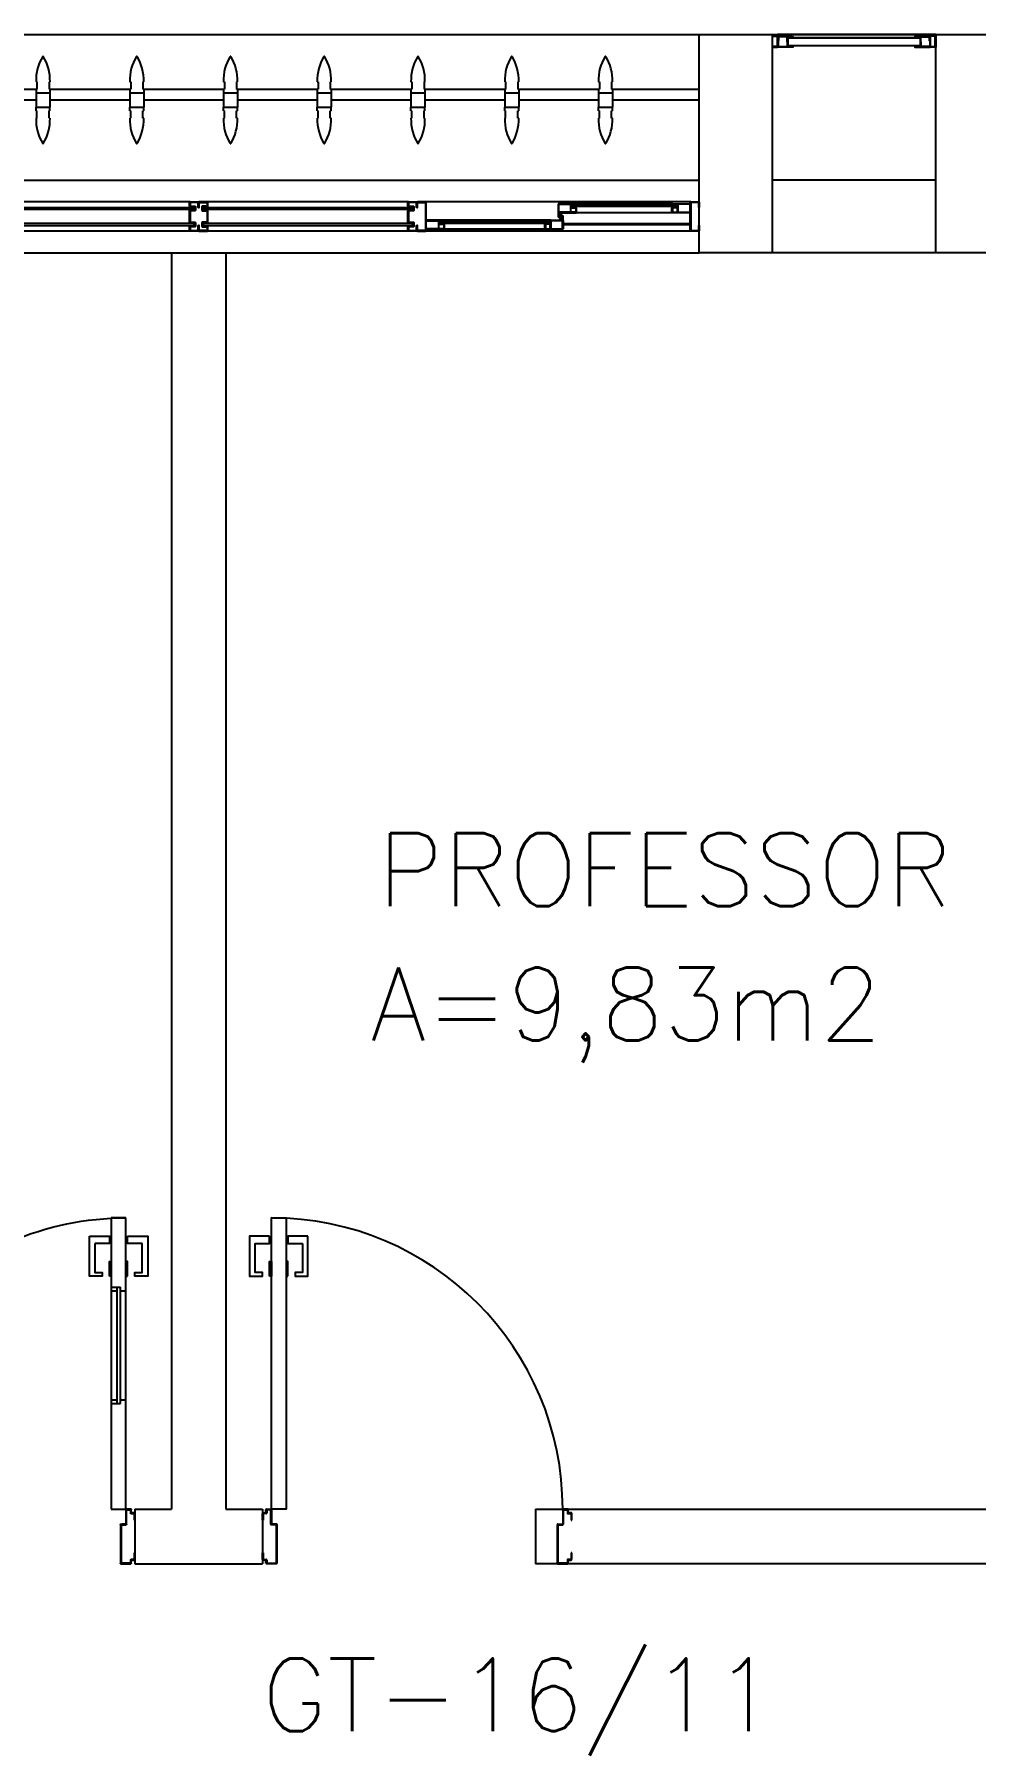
# Model space of a CAD drawing. Header units: millimetres. Extents: x 2128 to 2646, y 1972 to 2207.
# Drawn here: x 2387.985 to 2390.571, y 2111.238 to 2115.965 of the extents above; entities that cross this region are included whole.
import ezdxf

# ---------------------------------------------------------------- set-up
doc = ezdxf.new("R2010")
doc.units = ezdxf.units.MM
for name, color, linetype in [('AR-ALV', 2, 'Continuous'), ('AR-BRISES', 1, 'Continuous'), ('AR-ESQ', 1, 'Continuous'), ('AR-ESTC', 3, 'Continuous'), ('AR-PEITORIL', 1, 'Continuous'), ('AR-PORTA', 1, 'Continuous'), ('BR-PAINEL', 1, 'Continuous'), ('BR-SUPORTE', 1, 'Continuous'), ('DT-ESQ-BAGUETE-C', 1, 'Continuous'), ('DT-ESQ-BAGUETE-V', 1, 'Continuous'), ('DT-ESQ-CHAPA DOBRADA-V', 1, 'Continuous'), ('DT-ESQ-MARCO-V', 1, 'Continuous'), ('DT-ESQ-PERFIL CADEIRA-C', 2, 'Continuous'), ('DT-ESQ-PERFIL CADEIRA-V', 2, 'Continuous'), ('DT-ESQ-PERFIL U SIMPLES-C', 2, 'Continuous'), ('DT-ESQ-PERFIL U-C', 2, 'Continuous'), ('DT-ESQ-PERFIL U-V', 1, 'Continuous'), ('DT-ESQ-VENEZIANA-C', 1, 'Continuous'), ('DT-ESQ-VENEZIANA-V', 1, 'Continuous'), ('DT-ESQ-VIDRO-C', 2, 'Continuous'), ('DT-ESQ-VIDRO-V', 71, 'Continuous'), ('DT-TXTMOD', 1, 'Continuous'), ('ENDEREÇO', 2, 'Continuous'), ('ibio', 2, 'Continuous'), ('maçaneta', 1, 'Continuous'), ('mov', 1, 'Continuous'), ('PM-PERFIL U-C', 2, 'Continuous'), ('PM-VIDRO', 2, 'Continuous'), ('pm1', 2, 'Continuous'), ('pm2', 2, 'Continuous'), ('TEXTO', 2, 'Continuous'), ('Área', 2, 'Continuous')]:
    doc.layers.add(name, color=color, linetype=linetype)
doc.styles.add('S10', font='simplex.shx', dxfattribs={"height": 0.1})
doc.styles.add('UNB-100', font='simplex.shx', dxfattribs={"height": 0.2})
doc.styles.add('UNB1-100', font='simplex.shx', dxfattribs={"height": 0.2})

# ---------------------------------------------------------------- blocks, each defined once
blk = doc.blocks.new('EF23-P')
at = {"layer": 'DT-ESQ-BAGUETE-C', "ltscale": 0.1}
for points in [[(0.4225, -0.08), (0.409, -0.08), (0.409, -0.0785), (0.422, -0.0785, 0.414214), (0.4225, -0.078), (0.4225, -0.067, 0.414214), (0.422, -0.0665), (0.409, -0.0665), (0.409, -0.065), (0.4225, -0.065, -0.414214), (0.424, -0.0665), (0.424, -0.0785, -0.414214)], [(0.7015, -0.08), (0.715, -0.08), (0.715, -0.0785), (0.702, -0.0785, -0.414214), (0.7015, -0.078), (0.7015, -0.067, -0.414214), (0.702, -0.0665), (0.715, -0.0665), (0.715, -0.065), (0.7015, -0.065, 0.414214), (0.7, -0.0665), (0.7, -0.0785, 0.414214)], [(0.0735, -0.125), (0.06, -0.125), (0.06, -0.1235), (0.073, -0.1235, 0.414214), (0.0735, -0.123), (0.0735, -0.112, 0.414214), (0.073, -0.1115), (0.06, -0.1115), (0.06, -0.11), (0.0735, -0.11, -0.414214), (0.075, -0.1115), (0.075, -0.1235, -0.414214)], [(0.339, -0.125), (0.3525, -0.125), (0.3525, -0.1235), (0.3395, -0.1235, -0.414214), (0.339, -0.123), (0.339, -0.112, -0.414214), (0.3395, -0.1115), (0.3525, -0.1115), (0.3525, -0.11), (0.339, -0.11, 0.414214), (0.3375, -0.1115), (0.3375, -0.1235, 0.414214)]]:
    blk.add_lwpolyline(points, format="xyb", close=True, dxfattribs=at)
at = {"layer": 'DT-ESQ-BAGUETE-V', "ltscale": 0.1}
for p, q in [((0.4225, -0.065), (0.7015, -0.065)), ((0.0735, -0.11), (0.339, -0.11))]:
    blk.add_line(p, q, dxfattribs=at)
at = {"layer": 'DT-ESQ-CHAPA DOBRADA-V', "ltscale": 0.1}
for p, q in [((0.025, -0.077), (0.374, -0.077)), ((0.025, -0.08), (0.374, -0.08))]:
    blk.add_line(p, q, dxfattribs=at)
at = {"layer": 'DT-ESQ-MARCO-V', "ltscale": 0.1}
for p, q in [((0.7985, -0.06), (1.3515, -0.06)), ((1.3985, -0.06), (1.9515, -0.06)), ((0.7985, -0.14), (1.3515, -0.14)), ((1.3985, -0.14), (1.9515, -0.14))]:
    blk.add_line(p, q, dxfattribs=at)
at = {"layer": 'DT-ESQ-PERFIL CADEIRA-C', "ltscale": 0.1}
for p, q in [((0.376, -0.0885), (0.4225, -0.0885)), ((0.75, -0.0885), (0.7015, -0.0885)), ((0.025, -0.1335), (0.0735, -0.1335)), ((0.3855, -0.1335), (0.339, -0.1335))]:
    blk.add_line(p, q, dxfattribs=at)
for points in [[(0.4225, -0.087, -1), (0.4225, -0.09), (0.376, -0.09, -0.414214), (0.374, -0.088), (0.374, -0.067, -0.414214), (0.376, -0.065), (0.4075, -0.065, -0.414214), (0.409, -0.0665), (0.409, -0.087)], [(0.409, -0.0885, -0.198913), (0.4079, -0.0881, -0.198913), (0.4075, -0.087), (0.4075, -0.067, 0.414214), (0.407, -0.0665), (0.376, -0.0665, 0.414214), (0.3755, -0.067), (0.3755, -0.088, 0.414214), (0.376, -0.0885)], [(0.7015, -0.09), (0.75, -0.09), (0.75, -0.0885), (0.715, -0.0885, 0.198912), (0.7161, -0.0881, 0.198913), (0.7165, -0.087), (0.7165, -0.067, -0.414214), (0.717, -0.0665), (0.75, -0.0665), (0.75, -0.065), (0.7165, -0.065, 0.414214), (0.715, -0.0665), (0.715, -0.0785), (0.715, -0.08), (0.715, -0.087), (0.7015, -0.087, 1)], [(0.0735, -0.135), (0.025, -0.135), (0.025, -0.1335), (0.06, -0.1335, -0.198912), (0.0589, -0.1331, -0.198913), (0.0585, -0.132), (0.0585, -0.112, 0.414214), (0.058, -0.1115), (0.025, -0.1115), (0.025, -0.11), (0.0585, -0.11, -0.414214), (0.06, -0.1115), (0.06, -0.1235), (0.06, -0.125), (0.06, -0.132), (0.0735, -0.132, -1)], [(0.339, -0.132, 1), (0.339, -0.135), (0.3855, -0.135, 0.414214), (0.3875, -0.133), (0.3875, -0.112, 0.414214), (0.3855, -0.11), (0.354, -0.11, 0.414214), (0.3525, -0.1115), (0.3525, -0.132)], [(0.3525, -0.1335, 0.198913), (0.3536, -0.1331, 0.198913), (0.354, -0.132), (0.354, -0.112, -0.414214), (0.3545, -0.1115), (0.3855, -0.1115, -0.414214), (0.386, -0.112), (0.386, -0.133, -0.414214), (0.3855, -0.1335)]]:
    blk.add_lwpolyline(points, format="xyb", close=True, dxfattribs=at)
at = {"layer": 'DT-ESQ-PERFIL CADEIRA-V', "ltscale": 0.1}
for p, q in [((0.4075, -0.09), (0.7015, -0.09)), ((0.0735, -0.135), (0.339, -0.135))]:
    blk.add_line(p, q, dxfattribs=at)
at = {"layer": 'DT-ESQ-PERFIL U SIMPLES-C', "ltscale": 0.1}
for points in [[(0.376, -0.102), (0.384, -0.102), (0.384, -0.1005), (0.376, -0.1005, -0.414214), (0.3755, -0.1), (0.3755, -0.092, -0.414214), (0.376, -0.0915), (0.384, -0.0915), (0.384, -0.09), (0.376, -0.09, 0.414214), (0.374, -0.092), (0.374, -0.1, 0.414214)], [(0.3855, -0.098), (0.3775, -0.098), (0.3775, -0.0995), (0.3855, -0.0995, -0.414214), (0.386, -0.1), (0.386, -0.108, -0.414214), (0.3855, -0.1085), (0.3775, -0.1085), (0.3775, -0.11), (0.3855, -0.11, 0.414214), (0.3875, -0.108), (0.3875, -0.1, 0.414214)]]:
    blk.add_lwpolyline(points, format="xyb", close=True, dxfattribs=at)
at = {"layer": 'DT-ESQ-PERFIL U-C', "ltscale": 0.1}
for points in [[(0, -0.0615, -0.414214), (0.0015, -0.06), (0.0235, -0.06, -0.414214), (0.025, -0.0615), (0.025, -0.1385, -0.414214), (0.0235, -0.14), (0.0015, -0.14, -0.414214), (0, -0.1385), (0, -0.125), (0.0015, -0.125), (0.0015, -0.138, 0.414214), (0.002, -0.1385), (0.023, -0.1385, 0.414214), (0.0235, -0.138), (0.0235, -0.062, 0.414214), (0.023, -0.0615), (0.002, -0.0615, 0.414214), (0.0015, -0.062), (0.0015, -0.075), (0, -0.075)], [(0.775, -0.0615, 0.414214), (0.7735, -0.06), (0.7515, -0.06, 0.414214), (0.75, -0.0615), (0.75, -0.1385, 0.414214), (0.7515, -0.14), (0.7735, -0.14, 0.414214), (0.775, -0.1385), (0.775, -0.125), (0.7735, -0.125), (0.7735, -0.138, -0.414214), (0.773, -0.1385), (0.752, -0.1385, -0.414214), (0.7515, -0.138), (0.7515, -0.062, -0.414214), (0.752, -0.0615), (0.773, -0.0615, -0.414214), (0.7735, -0.062), (0.7735, -0.075), (0.775, -0.075)], [(0.8, -0.1285), (0.8, -0.1385, -0.414214), (0.7985, -0.14), (0.7765, -0.14, -0.414214), (0.775, -0.1385), (0.775, -0.125), (0.7765, -0.125), (0.7765, -0.138, 0.414214), (0.777, -0.1385), (0.798, -0.1385, 0.414214), (0.7985, -0.138), (0.7985, -0.1285), (0.7855, -0.1285, -0.414214), (0.784, -0.127), (0.784, -0.117, -0.414214), (0.7855, -0.1155), (0.7985, -0.1155), (0.7985, -0.0845), (0.7855, -0.0845, -0.414214), (0.784, -0.083), (0.784, -0.073, -0.414214), (0.7855, -0.0715), (0.7985, -0.0715), (0.7985, -0.062, 0.414214), (0.798, -0.0615), (0.777, -0.0615, 0.414214), (0.7765, -0.062), (0.7765, -0.075), (0.775, -0.075), (0.775, -0.0615, -0.414214), (0.7765, -0.06), (0.7985, -0.06, -0.414214), (0.8, -0.0615), (0.8, -0.0715, -0.414214), (0.7985, -0.073), (0.7855, -0.073), (0.7855, -0.083), (0.7985, -0.083), (0.7985, -0.083, -0.414214), (0.8, -0.0845), (0.8, -0.1155, -0.414214), (0.7985, -0.117), (0.7985, -0.117), (0.7855, -0.117), (0.7855, -0.127), (0.7985, -0.127, -0.414214)], [(1.35, -0.1285), (1.35, -0.1385, 0.414214), (1.3515, -0.14), (1.3735, -0.14, 0.414214), (1.375, -0.1385), (1.375, -0.125), (1.3735, -0.125), (1.3735, -0.138, -0.414214), (1.373, -0.1385), (1.352, -0.1385, -0.414214), (1.3515, -0.138), (1.3515, -0.1285), (1.3645, -0.1285, 0.414214), (1.366, -0.127), (1.366, -0.117, 0.414214), (1.3645, -0.1155), (1.3515, -0.1155), (1.3515, -0.0845), (1.3645, -0.0845, 0.414214), (1.366, -0.083), (1.366, -0.073, 0.414214), (1.3645, -0.0715), (1.3515, -0.0715), (1.3515, -0.062, -0.414214), (1.352, -0.0615), (1.373, -0.0615, -0.414214), (1.3735, -0.062), (1.3735, -0.075), (1.375, -0.075), (1.375, -0.0615, 0.414214), (1.3735, -0.06), (1.3515, -0.06, 0.414214), (1.35, -0.0615), (1.35, -0.0715, 0.414214), (1.3515, -0.073), (1.3645, -0.073), (1.3645, -0.083), (1.3515, -0.083), (1.3515, -0.083, 0.414214), (1.35, -0.0845), (1.35, -0.1155, 0.414214), (1.3515, -0.117), (1.3515, -0.117), (1.3645, -0.117), (1.3645, -0.127), (1.3515, -0.127, 0.414214)], [(1.4, -0.1285), (1.4, -0.1385, -0.414214), (1.3985, -0.14), (1.3765, -0.14, -0.414214), (1.375, -0.1385), (1.375, -0.125), (1.3765, -0.125), (1.3765, -0.138, 0.414214), (1.377, -0.1385), (1.398, -0.1385, 0.414214), (1.3985, -0.138), (1.3985, -0.1285), (1.3855, -0.1285, -0.414214), (1.384, -0.127), (1.384, -0.117, -0.414214), (1.3855, -0.1155), (1.3985, -0.1155), (1.3985, -0.0845), (1.3855, -0.0845, -0.414214), (1.384, -0.083), (1.384, -0.073, -0.414214), (1.3855, -0.0715), (1.3985, -0.0715), (1.3985, -0.062, 0.414214), (1.398, -0.0615), (1.377, -0.0615, 0.414214), (1.3765, -0.062), (1.3765, -0.075), (1.375, -0.075), (1.375, -0.0615, -0.414214), (1.3765, -0.06), (1.3985, -0.06, -0.414214), (1.4, -0.0615), (1.4, -0.0715, -0.414214), (1.3985, -0.073), (1.3855, -0.073), (1.3855, -0.083), (1.3985, -0.083), (1.3985, -0.083, -0.414214), (1.4, -0.0845), (1.4, -0.1155, -0.414214), (1.3985, -0.117), (1.3985, -0.117), (1.3855, -0.117), (1.3855, -0.127), (1.3985, -0.127, -0.414214)]]:
    blk.add_lwpolyline(points, format="xyb", close=True, dxfattribs=at)
at = {"layer": 'DT-ESQ-PERFIL U-V', "ltscale": 0.1}
for p, q in [((0.0235, -0.06), (0.7515, -0.06)), ((0.0235, -0.14), (0.7515, -0.14))]:
    blk.add_line(p, q, dxfattribs=at)
at = {"layer": 'DT-ESQ-VIDRO-C', "ltscale": 0.1}
for points in [[(0.7125, -0.085), (0.7125, -0.082), (0.4115, -0.082), (0.4115, -0.085)], [(1.3625, -0.081), (1.3625, -0.075), (0.7875, -0.075), (0.7875, -0.081)], [(1.9625, -0.081), (1.9625, -0.075), (1.3875, -0.075), (1.3875, -0.081)], [(0.063, -0.13), (0.063, -0.127), (0.3495, -0.127), (0.3495, -0.13)]]:
    blk.add_lwpolyline(points, close=True, dxfattribs=at)
at = {"layer": 'DT-ESQ-VIDRO-V', "ltscale": 0.1}
for points in [[(1.3625, -0.119), (1.3625, -0.125), (0.7875, -0.125), (0.7875, -0.119)], [(1.9625, -0.119), (1.9625, -0.125), (1.3875, -0.125), (1.3875, -0.119)]]:
    blk.add_lwpolyline(points, close=True, dxfattribs=at)
at = {"layer": 'DT-TXTMOD', "ltscale": 0.1, "style": 'S10', "flags": 3}
for tag, p in [('M01', (0.025, -0.28)), ('M02', (0.3253, -0.28)), ('M03', (0.627, -0.28)), ('M04', (0.9288, -0.28)), ('M05', (1.2306, -0.28)), ('M06', (1.5323, -0.28)), ('M07', (1.8341, -0.28)), ('M08', (2.1359, -0.28)), ('M09', (2.4376, -0.28)), ('M10', (2.7394, -0.28)), ('M11', (3.0412, -0.28)), ('M12', (3.3429, -0.28)), ('M13', (3.6447, -0.28)), ('M14', (3.9464, -0.28)), ('M15', (4.2482, -0.28)), ('M16', (4.55, -0.28)), ('M17', (4.8517, -0.28))]:
    blk.add_attdef(tag, p, '', height=0.1, dxfattribs=at)
blk = doc.blocks.new('BR-MODULO8')
at = {"layer": 'BR-PAINEL'}
for p, q in [((-1.8217, 0.27), (-1.8192, 0.27)), ((-1.8217, 0.25), (-1.8217, 0.24)), ((-1.8217, 0.25), (-1.8192, 0.25)), ((-1.8217, 0.24), (-1.7833, 0.24)), ((-1.8217, 0.24), (-1.8217, 0.2)), ((-1.8192, 0.27), (-1.8192, 0.25)), ((-1.7858, 0.27), (-1.7858, 0.25)), ((-1.7833, 0.27), (-1.7858, 0.27)), ((-1.7833, 0.25), (-1.7858, 0.25)), ((-1.7833, 0.25), (-1.7833, 0.24)), ((-1.7833, 0.24), (-1.7833, 0.2)), ((-1.5642, 0.27), (-1.5617, 0.27)), ((-1.5642, 0.25), (-1.5642, 0.24)), ((-1.5642, 0.25), (-1.5617, 0.25)), ((-1.5642, 0.24), (-1.5258, 0.24)), ((-1.5642, 0.24), (-1.5642, 0.2)), ((-1.5617, 0.27), (-1.5617, 0.25)), ((-1.5283, 0.27), (-1.5283, 0.25)), ((-1.5258, 0.27), (-1.5283, 0.27)), ((-1.5258, 0.25), (-1.5283, 0.25)), ((-1.5258, 0.25), (-1.5258, 0.24)), ((-1.5258, 0.24), (-1.5258, 0.2)), ((-1.3067, 0.27), (-1.3042, 0.27)), ((-1.3067, 0.25), (-1.3067, 0.24)), ((-1.3067, 0.25), (-1.3042, 0.25)), ((-1.3067, 0.24), (-1.2683, 0.24)), ((-1.3067, 0.24), (-1.3067, 0.2)), ((-1.3042, 0.27), (-1.3042, 0.25)), ((-1.2708, 0.27), (-1.2708, 0.25)), ((-1.2683, 0.27), (-1.2708, 0.27)), ((-1.2683, 0.25), (-1.2708, 0.25)), ((-1.2683, 0.25), (-1.2683, 0.24)), ((-1.2683, 0.24), (-1.2683, 0.2)), ((-1.0492, 0.27), (-1.0467, 0.27)), ((-1.0492, 0.25), (-1.0492, 0.24)), ((-1.0492, 0.25), (-1.0467, 0.25)), ((-1.0492, 0.24), (-1.0108, 0.24)), ((-1.0492, 0.24), (-1.0492, 0.2)), ((-1.0467, 0.27), (-1.0467, 0.25)), ((-1.0133, 0.27), (-1.0133, 0.25)), ((-1.0108, 0.27), (-1.0133, 0.27)), ((-1.0108, 0.25), (-1.0133, 0.25)), ((-1.0108, 0.25), (-1.0108, 0.24)), ((-1.0108, 0.24), (-1.0108, 0.2)), ((-0.7917, 0.27), (-0.7892, 0.27)), ((-0.7917, 0.25), (-0.7917, 0.24)), ((-0.7917, 0.25), (-0.7892, 0.25)), ((-0.7917, 0.24), (-0.7533, 0.24)), ((-0.7917, 0.24), (-0.7917, 0.2)), ((-0.7892, 0.27), (-0.7892, 0.25)), ((-0.7558, 0.27), (-0.7558, 0.25)), ((-0.7533, 0.27), (-0.7558, 0.27)), ((-0.7533, 0.25), (-0.7558, 0.25)), ((-0.7533, 0.25), (-0.7533, 0.24)), ((-0.7533, 0.24), (-0.7533, 0.2)), ((-0.5342, 0.27), (-0.5317, 0.27)), ((-0.5342, 0.25), (-0.5317, 0.25)), ((-0.5342, 0.25), (-0.5342, 0.24)), ((-0.5342, 0.24), (-0.5342, 0.2)), ((-0.5342, 0.24), (-0.4958, 0.24)), ((-0.5317, 0.27), (-0.5317, 0.25)), ((-0.4958, 0.27), (-0.4983, 0.27)), ((-0.4983, 0.27), (-0.4983, 0.25)), ((-0.4958, 0.25), (-0.4983, 0.25)), ((-0.4958, 0.25), (-0.4958, 0.24)), ((-0.4958, 0.24), (-0.4958, 0.2)), ((-0.2767, 0.27), (-0.2742, 0.27)), ((-0.2767, 0.25), (-0.2767, 0.24)), ((-0.2767, 0.25), (-0.2742, 0.25)), ((-0.2767, 0.24), (-0.2383, 0.24)), ((-0.2767, 0.24), (-0.2767, 0.2)), ((-0.2742, 0.27), (-0.2742, 0.25)), ((-0.2408, 0.27), (-0.2408, 0.25)), ((-0.2383, 0.27), (-0.2408, 0.27)), ((-0.2383, 0.25), (-0.2408, 0.25)), ((-0.2383, 0.25), (-0.2383, 0.24)), ((-0.2383, 0.24), (-0.2383, 0.2)), ((-1.8217, 0.2), (-1.7833, 0.2)), ((-1.8217, 0.19), (-1.8217, 0.2)), ((-1.8217, 0.19), (-1.8192, 0.19)), ((-1.8192, 0.17), (-1.8192, 0.19)), ((-1.7833, 0.19), (-1.7858, 0.19)), ((-1.7858, 0.17), (-1.7858, 0.19)), ((-1.7833, 0.19), (-1.7833, 0.2)), ((-1.5642, 0.2), (-1.5258, 0.2)), ((-1.5642, 0.19), (-1.5642, 0.2)), ((-1.5642, 0.19), (-1.5617, 0.19)), ((-1.5617, 0.17), (-1.5617, 0.19)), ((-1.5258, 0.19), (-1.5283, 0.19)), ((-1.5283, 0.17), (-1.5283, 0.19)), ((-1.5258, 0.19), (-1.5258, 0.2)), ((-1.3067, 0.2), (-1.2683, 0.2)), ((-1.3067, 0.19), (-1.3067, 0.2)), ((-1.3067, 0.19), (-1.3042, 0.19)), ((-1.3042, 0.17), (-1.3042, 0.19)), ((-1.2683, 0.19), (-1.2708, 0.19)), ((-1.2708, 0.17), (-1.2708, 0.19)), ((-1.2683, 0.19), (-1.2683, 0.2)), ((-1.0492, 0.2), (-1.0108, 0.2)), ((-1.0492, 0.19), (-1.0492, 0.2)), ((-1.0492, 0.19), (-1.0467, 0.19)), ((-1.0467, 0.17), (-1.0467, 0.19)), ((-1.0108, 0.19), (-1.0133, 0.19)), ((-1.0133, 0.17), (-1.0133, 0.19)), ((-1.0108, 0.19), (-1.0108, 0.2)), ((-0.7917, 0.2), (-0.7533, 0.2)), ((-0.7917, 0.19), (-0.7917, 0.2)), ((-0.7917, 0.19), (-0.7892, 0.19)), ((-0.7892, 0.17), (-0.7892, 0.19)), ((-0.7533, 0.19), (-0.7558, 0.19)), ((-0.7558, 0.17), (-0.7558, 0.19)), ((-0.7533, 0.19), (-0.7533, 0.2)), ((-0.5342, 0.19), (-0.5342, 0.2)), ((-0.5342, 0.2), (-0.4958, 0.2)), ((-0.5342, 0.19), (-0.5317, 0.19)), ((-0.5317, 0.17), (-0.5317, 0.19)), ((-0.4983, 0.17), (-0.4983, 0.19)), ((-0.4958, 0.19), (-0.4983, 0.19)), ((-0.4958, 0.19), (-0.4958, 0.2)), ((-0.2767, 0.2), (-0.2383, 0.2)), ((-0.2767, 0.19), (-0.2767, 0.2)), ((-0.2767, 0.19), (-0.2742, 0.19)), ((-0.2742, 0.17), (-0.2742, 0.19)), ((-0.2383, 0.19), (-0.2408, 0.19)), ((-0.2408, 0.17), (-0.2408, 0.19)), ((-0.2383, 0.19), (-0.2383, 0.2)), ((-1.8217, 0.17), (-1.8192, 0.17)), ((-1.7833, 0.17), (-1.7858, 0.17)), ((-1.5642, 0.17), (-1.5617, 0.17)), ((-1.5258, 0.17), (-1.5283, 0.17)), ((-1.3067, 0.17), (-1.3042, 0.17)), ((-1.2683, 0.17), (-1.2708, 0.17)), ((-1.0492, 0.17), (-1.0467, 0.17)), ((-1.0108, 0.17), (-1.0133, 0.17)), ((-0.7917, 0.17), (-0.7892, 0.17)), ((-0.7533, 0.17), (-0.7558, 0.17)), ((-0.5342, 0.17), (-0.5317, 0.17)), ((-0.4958, 0.17), (-0.4983, 0.17)), ((-0.2767, 0.17), (-0.2742, 0.17)), ((-0.2383, 0.17), (-0.2408, 0.17))]:
    blk.add_line(p, q, dxfattribs=at)
for centre, radius, start, end in [((-1.6967, 0.2739), 0.1251, 148.4721, 181.772), ((-1.8025, 0.3387), 0.001, 37.1012, 142.8988), ((-1.9083, 0.2739), 0.1251, 358.228, 31.5279), ((-1.4392, 0.2739), 0.1251, 148.4721, 181.772), ((-1.545, 0.3387), 0.001, 37.1012, 142.8988), ((-1.6508, 0.2739), 0.1251, 358.228, 31.5279), ((-1.1817, 0.2739), 0.1251, 148.4721, 181.772), ((-1.2875, 0.3387), 0.001, 37.1012, 142.8988), ((-1.3933, 0.2739), 0.1251, 358.228, 31.5279), ((-0.9242, 0.2739), 0.1251, 148.4721, 181.772), ((-1.03, 0.3387), 0.001, 37.1012, 142.8988), ((-1.1358, 0.2739), 0.1251, 358.228, 31.5279), ((-0.6667, 0.2739), 0.1251, 148.4721, 181.772), ((-0.7725, 0.3387), 0.001, 37.1012, 142.8988), ((-0.8783, 0.2739), 0.1251, 358.228, 31.5279), ((-0.4092, 0.2739), 0.1251, 148.4721, 181.772), ((-0.515, 0.3387), 0.001, 37.1012, 142.8988), ((-0.6208, 0.2739), 0.1251, 358.228, 31.5279), ((-0.1517, 0.2739), 0.1251, 148.4721, 181.772), ((-0.2575, 0.3387), 0.001, 37.1012, 142.8988), ((-0.3633, 0.2739), 0.1251, 358.228, 31.5279), ((-1.6967, 0.1661), 0.1251, 178.228, 211.5279), ((-1.9083, 0.1661), 0.1251, 328.4721, 1.772), ((-1.4392, 0.1661), 0.1251, 178.228, 211.5279), ((-1.6508, 0.1661), 0.1251, 328.4721, 1.772), ((-1.1817, 0.1661), 0.1251, 178.228, 211.5279), ((-1.3933, 0.1661), 0.1251, 328.4721, 1.772), ((-0.9242, 0.1661), 0.1251, 178.228, 211.5279), ((-1.1358, 0.1661), 0.1251, 328.4721, 1.772), ((-0.6667, 0.1661), 0.1251, 178.228, 211.5279), ((-0.8783, 0.1661), 0.1251, 328.4721, 1.772), ((-0.4092, 0.1661), 0.1251, 178.228, 211.5279), ((-0.6208, 0.1661), 0.1251, 328.4721, 1.772), ((-0.1517, 0.1661), 0.1251, 178.228, 211.5279), ((-0.3633, 0.1661), 0.1251, 328.4721, 1.772), ((-1.8025, 0.1013), 0.001, 217.1012, 322.8988), ((-1.545, 0.1013), 0.001, 217.1012, 322.8988), ((-1.2875, 0.1013), 0.001, 217.1012, 322.8988), ((-1.03, 0.1013), 0.001, 217.1012, 322.8988), ((-0.7725, 0.1013), 0.001, 217.1012, 322.8988), ((-0.515, 0.1013), 0.001, 217.1012, 322.8988), ((-0.2575, 0.1013), 0.001, 217.1012, 322.8988)]:
    blk.add_arc(centre, radius, start, end, dxfattribs=at)
at = {"layer": 'BR-SUPORTE'}
for p, q in [((-2.0408, 0.25), (-1.8192, 0.25)), ((-1.7833, 0.25), (-1.5617, 0.25)), ((-1.5258, 0.25), (-1.3042, 0.25)), ((-1.2683, 0.25), (-1.0467, 0.25)), ((-1.0108, 0.25), (-0.7892, 0.25)), ((-0.7533, 0.25), (-0.5317, 0.25)), ((-0.4958, 0.25), (-0.2742, 0.25)), ((-0.2383, 0.25), (0, 0.25)), ((-2.0408, 0.22), (-1.8217, 0.22)), ((-1.7833, 0.22), (-1.5642, 0.22)), ((-1.5258, 0.22), (-1.3067, 0.22)), ((-1.2683, 0.22), (-1.0492, 0.22)), ((-1.0108, 0.22), (-0.7917, 0.22)), ((-0.7533, 0.22), (-0.5342, 0.22)), ((-0.4958, 0.22), (-0.2767, 0.22)), ((-0.2383, 0.22), (0, 0.22))]:
    blk.add_line(p, q, dxfattribs=at)
blk = doc.blocks.new('PM3')
at = {"layer": 'maçaneta'}
for points in [[(0.02, 0.825), (-0.035, 0.825), (-0.035, 0.715), (0, 0.715), (0, 0.725), (-0.02, 0.725), (-0.02, 0.8035, -0.414214), (-0.0185, 0.805), (0.02, 0.805)], [(0.125, 0.825), (0.07, 0.825), (0.07, 0.805), (0.1085, 0.805, -0.414214), (0.11, 0.8035), (0.11, 0.725), (0.09, 0.725), (0.09, 0.715), (0.125, 0.715)]]:
    blk.add_lwpolyline(points, format="xyb", close=True, dxfattribs=at)
for points in [[(0.02, 0.715), (0.02, 0.755), (0.025, 0.755), (0.025, 0.715)], [(0.07, 0.715), (0.07, 0.755), (0.065, 0.755), (0.065, 0.715)]]:
    blk.add_lwpolyline(points, close=True, dxfattribs=at)
at = {"layer": 'mov'}
blk.add_arc((0.025, 0.075), 0.8, 0, 90, dxfattribs=at)
at = {"layer": 'PM-PERFIL U-C'}
for p, q in [((0, 0.045), (0, 0.0635)), ((0.0015, 0.065), (0.01, 0.065)), ((0.002, 0.063), (0.002, 0.045)), ((0.0105, 0.063), (0.002, 0.063)), ((0.01, 0.065), (0.01, 0.0735)), ((0.0115, 0.075), (0.0235, 0.075)), ((0.012, 0.073), (0.012, 0.0645)), ((0.023, 0.073), (0.012, 0.073)), ((0.023, 0.0335), (0.023, 0.073)), ((0.025, 0.0735), (0.025, 0.034)), ((0.825, 0.0735), (0.825, 0.034)), ((0.8385, 0.075), (0.8265, 0.075)), ((0.827, 0.073), (0.838, 0.073)), ((0.827, 0.0335), (0.827, 0.073)), ((0.838, 0.073), (0.838, 0.0645)), ((0.8395, 0.063), (0.848, 0.063)), ((0.84, 0.065), (0.84, 0.0735)), ((0.8485, 0.065), (0.84, 0.065)), ((0.848, 0.063), (0.848, 0.045)), ((0.85, 0.045), (0.85, 0.0635)), ((0.002, 0.045), (0, 0.045)), ((0.038, 0.032), (0.0245, 0.032)), ((0.0385, 0.034), (0.025, 0.034)), ((0.038, 0.032), (0.038, -0.073)), ((0.04, 0.0325), (0.04, -0.0735)), ((0.81, 0.0325), (0.81, -0.0735)), ((0.8115, 0.034), (0.825, 0.034)), ((0.812, 0.032), (0.8255, 0.032)), ((0.812, 0.032), (0.812, -0.073)), ((0.848, 0.045), (0.85, 0.045)), ((0, -0.045), (0.002, -0.045)), ((0, -0.0635), (0, -0.045)), ((0.002, -0.045), (0.002, -0.063)), ((0.85, -0.045), (0.848, -0.045)), ((0.848, -0.045), (0.848, -0.063)), ((0.85, -0.0635), (0.85, -0.045)), ((0.01, -0.065), (0.0015, -0.065)), ((0.002, -0.063), (0.0105, -0.063)), ((0.01, -0.0735), (0.01, -0.065)), ((0.0385, -0.075), (0.0115, -0.075)), ((0.012, -0.0645), (0.012, -0.073)), ((0.012, -0.073), (0.038, -0.073)), ((0.8115, -0.075), (0.8385, -0.075)), ((0.838, -0.073), (0.812, -0.073)), ((0.838, -0.0645), (0.838, -0.073)), ((0.848, -0.063), (0.8395, -0.063)), ((0.84, -0.0735), (0.84, -0.065)), ((0.84, -0.065), (0.8485, -0.065))]:
    blk.add_line(p, q, dxfattribs=at)
for centre, start, end in [((0.0015, 0.0635), 90, 180), ((0.0115, 0.0735), 90, 180), ((0.0105, 0.0645), 270, 0), ((0.0235, 0.0735), 360, 90), ((0.8265, 0.0735), 90, 180), ((0.8395, 0.0645), 180, 270), ((0.8385, 0.0735), 0, 90), ((0.8485, 0.0635), 0, 90), ((0.0245, 0.0335), 180, 270), ((0.0385, 0.0325), 0, 90), ((0.8115, 0.0325), 90, 180), ((0.8255, 0.0335), 270, 0), ((0.0015, -0.0635), 180, 270), ((0.0115, -0.0735), 180, 270), ((0.0105, -0.0645), 0, 90), ((0.0385, -0.0735), 269.9386, 0), ((0.8115, -0.0735), 180, 270.0614), ((0.8395, -0.0645), 90, 180), ((0.8385, -0.0735), 270, 0), ((0.8485, -0.0635), 270, 0)]:
    blk.add_arc(centre, 0.0015, start, end, dxfattribs=at)
at = {"layer": 'pm1'}
blk.add_lwpolyline([(0.065, 0.875), (0.065, 0.075), (0.025, 0.075), (0.025, 0.875)], close=True, dxfattribs=at)
blk = doc.blocks.new('PM3V')
at = {"layer": 'maçaneta'}
for points in [[(0.02, 0.9), (-0.035, 0.9), (-0.035, 0.79), (0, 0.79), (0, 0.8), (-0.02, 0.8), (-0.02, 0.8785, -0.414214), (-0.0185, 0.88), (0.02, 0.88)], [(0.125, 0.9), (0.07, 0.9), (0.07, 0.88), (0.1085, 0.88, -0.414214), (0.11, 0.8785), (0.11, 0.8), (0.09, 0.8), (0.09, 0.79), (0.125, 0.79)]]:
    blk.add_lwpolyline(points, format="xyb", close=True, dxfattribs=at)
for points in [[(0.02, 0.79), (0.02, 0.83), (0.025, 0.83), (0.025, 0.79)], [(0.07, 0.79), (0.07, 0.83), (0.065, 0.83), (0.065, 0.79)]]:
    blk.add_lwpolyline(points, close=True, dxfattribs=at)
at = {"layer": 'mov'}
blk.add_arc((0.025, 0.15), 0.8, 356.8472, 90, dxfattribs=at)
at = {"layer": 'PM-PERFIL U-C'}
for p, q in [((0.01, 0.14), (0.01, 0.1485)), ((0.0115, 0.15), (0.0235, 0.15)), ((0.012, 0.148), (0.012, 0.1395)), ((0.023, 0.148), (0.012, 0.148)), ((0.023, 0.1085), (0.023, 0.148)), ((0.025, 0.1485), (0.025, 0.109)), ((0.825, 0.1485), (0.825, 0.109)), ((0.8385, 0.15), (0.8265, 0.15)), ((0.827, 0.148), (0.838, 0.148)), ((0.827, 0.1085), (0.827, 0.148)), ((0.838, 0.148), (0.838, 0.1395)), ((0.84, 0.14), (0.84, 0.1485)), ((0, 0.12), (0, 0.1385)), ((0.002, 0.12), (0, 0.12)), ((0.0015, 0.14), (0.01, 0.14)), ((0.002, 0.138), (0.002, 0.12)), ((0.0105, 0.138), (0.002, 0.138)), ((0.038, 0.107), (0.0245, 0.107)), ((0.0385, 0.109), (0.025, 0.109)), ((0.038, 0.107), (0.038, 0.002)), ((0.04, 0.1075), (0.04, 0.0015)), ((0.81, 0.1075), (0.81, 0.0015)), ((0.8115, 0.109), (0.825, 0.109)), ((0.812, 0.107), (0.8255, 0.107)), ((0.812, 0.107), (0.812, 0.002)), ((0.8395, 0.138), (0.848, 0.138)), ((0.8485, 0.14), (0.84, 0.14)), ((0.848, 0.138), (0.848, 0.12)), ((0.848, 0.12), (0.85, 0.12)), ((0.85, 0.12), (0.85, 0.1385)), ((0, 0.03), (0.002, 0.03)), ((0, 0.0115), (0, 0.03)), ((0.01, 0.01), (0.0015, 0.01)), ((0.002, 0.03), (0.002, 0.012)), ((0.002, 0.012), (0.0105, 0.012)), ((0.01, 0.0015), (0.01, 0.01)), ((0.0385, 0), (0.0115, 0)), ((0.012, 0.0105), (0.012, 0.002)), ((0.012, 0.002), (0.038, 0.002)), ((0.8115, 0), (0.8385, 0)), ((0.838, 0.002), (0.812, 0.002)), ((0.838, 0.0105), (0.838, 0.002)), ((0.848, 0.012), (0.8395, 0.012)), ((0.84, 0.0015), (0.84, 0.01)), ((0.84, 0.01), (0.8485, 0.01)), ((0.85, 0.03), (0.848, 0.03)), ((0.848, 0.03), (0.848, 0.012)), ((0.85, 0.0115), (0.85, 0.03))]:
    blk.add_line(p, q, dxfattribs=at)
for centre, start, end in [((0.0115, 0.1485), 90, 180), ((0.0235, 0.1485), 360, 90), ((0.8265, 0.1485), 90, 180), ((0.8385, 0.1485), 0, 90), ((0.0015, 0.1385), 90, 180), ((0.0105, 0.1395), 270, 0), ((0.0245, 0.1085), 180, 270), ((0.0385, 0.1075), 0, 90), ((0.8115, 0.1075), 90, 180), ((0.8255, 0.1085), 270, 0), ((0.8395, 0.1395), 180, 270), ((0.8485, 0.1385), 0, 90), ((0.0015, 0.0115), 180, 270), ((0.0115, 0.0015), 180, 270), ((0.0105, 0.0105), 0, 90), ((0.0385, 0.0015), 269.9386, 0), ((0.8115, 0.0015), 180, 270.0614), ((0.8395, 0.0105), 90, 180), ((0.8385, 0.0015), 270, 0), ((0.8485, 0.0115), 270, 0)]:
    blk.add_arc(centre, 0.0015, start, end, dxfattribs=at)
at = {"layer": 'PM-VIDRO', "color": 1}
for p, q in [((0.04, 0.45), (0.04, 0.75)), ((0.05, 0.75), (0.05, 0.45))]:
    blk.add_line(p, q, dxfattribs=at)
at = {"layer": 'pm1'}
for p, q in [((0.025, 0.95), (0.065, 0.95)), ((0.025, 0.75), (0.025, 0.95)), ((0.065, 0.95), (0.065, 0.76)), ((0.065, 0.76), (0.04, 0.76)), ((0.04, 0.75), (0.04, 0.76)), ((0.05, 0.76), (0.05, 0.75)), ((0.065, 0.76), (0.065, 0.75)), ((0.04, 0.75), (0.025, 0.75)), ((0.065, 0.75), (0.05, 0.75)), ((0.025, 0.15), (0.025, 0.45)), ((0.04, 0.45), (0.025, 0.45)), ((0.04, 0.44), (0.04, 0.45)), ((0.065, 0.44), (0.04, 0.44)), ((0.065, 0.45), (0.05, 0.45)), ((0.05, 0.45), (0.05, 0.44)), ((0.065, 0.45), (0.065, 0.44)), ((0.065, 0.44), (0.065, 0.15)), ((0.065, 0.15), (0.025, 0.15))]:
    blk.add_line(p, q, dxfattribs=at)
at = {"layer": 'pm2'}
for p, q in [((0.025, 0.45), (0.025, 0.75)), ((0.065, 0.75), (0.065, 0.45)), ((0.025, 0.15), (0.025, 0.109)), ((0.025, 0.109), (0.035, 0.109)), ((0.8252, 0.109), (0.8152, 0.109)), ((0.8152, 0), (0.8402, 0)), ((0.8402, 0.01), (0.8502, 0.01)), ((0.8402, 0), (0.8402, 0.01))]:
    blk.add_line(p, q, dxfattribs=at)
blk = doc.blocks.new('EF01C-P')
at = {"layer": 'DT-ESQ-BAGUETE-C', "ltscale": 0.1}
for points in [[(0.0015, 0.035), (0.015, 0.035), (0.015, 0.0335), (0.0015, 0.0335), (0.0015, 0.005), (0.015, 0.005), (0.015, 0.0035), (0.0015, 0.0035, -0.414214), (0, 0.005), (0, 0.0335, -0.414214)], [(0.4485, 0.035), (0.435, 0.035), (0.435, 0.0335), (0.4485, 0.0335), (0.4485, 0.005), (0.435, 0.005), (0.435, 0.0035), (0.4485, 0.0035, 0.414214), (0.45, 0.005), (0.45, 0.0335, 0.414214)]]:
    blk.add_lwpolyline(points, format="xyb", close=True, dxfattribs=at)
at = {"layer": 'DT-ESQ-PERFIL CADEIRA-C', "ltscale": 0.1}
for points in [[(0.01, 0.0015), (0.01, 0.003), (0.0015, 0.003, 1), (0.0015, 0), (0.015, 0, 0.414214), (0.0165, 0.0015), (0.0165, 0.0335), (0.043, 0.0335)], [(0.043, 0.0065), (0.018, 0.0065), (0.018, 0.0165), (0.0165, 0.0165), (0.0165, 0.0065, 0.414214), (0.018, 0.005), (0.043, 0.005), (0.0565, 0.005, 1), (0.0565, 0.008), (0.043, 0.008), (0.043, 0.02), (0.043, 0.032), (0.0565, 0.032, 1), (0.0565, 0.035), (0.043, 0.035), (0.0165, 0.035, 0.414214), (0.015, 0.0335), (0.015, 0.0015), (0.0015, 0.0015)], [(0.0415, 0.02), (0.0415, 0.032, -0.414214), (0.043, 0.0335), (0.0565, 0.0335)], [(0.0415, 0.02), (0.0415, 0.008, 0.414214), (0.043, 0.0065), (0.0565, 0.0065)], [(0.407, 0.0065), (0.432, 0.0065), (0.432, 0.0165), (0.4335, 0.0165), (0.4335, 0.0065, -0.414214), (0.432, 0.005), (0.407, 0.005), (0.3935, 0.005, -1), (0.3935, 0.008), (0.407, 0.008), (0.407, 0.02), (0.407, 0.032), (0.3935, 0.032, -1), (0.3935, 0.035), (0.407, 0.035), (0.4335, 0.035, -0.414214), (0.435, 0.0335), (0.435, 0.0015), (0.4485, 0.0015)], [(0.4085, 0.02), (0.4085, 0.032, 0.414214), (0.407, 0.0335), (0.3935, 0.0335)], [(0.4085, 0.02), (0.4085, 0.008, -0.414214), (0.407, 0.0065), (0.3935, 0.0065)], [(0.44, 0.0015), (0.44, 0.003), (0.4485, 0.003, -1), (0.4485, 0), (0.435, 0, -0.414214), (0.4335, 0.0015), (0.4335, 0.0335), (0.407, 0.0335)]]:
    blk.add_lwpolyline(points, format="xyb", dxfattribs=at)
at = {"layer": 'DT-ESQ-PERFIL CADEIRA-V', "ltscale": 0.1}
blk.add_line((0.015, 0), (0.435, 0), dxfattribs=at)
at = {"layer": 'DT-ESQ-VENEZIANA-C', "ltscale": 0.1}
for p, q in [((0.043, 0.0105), (0.407, 0.0105)), ((0.043, 0.009), (0.407, 0.009))]:
    blk.add_line(p, q, dxfattribs=at)
at = {"layer": 'DT-ESQ-VENEZIANA-V', "ltscale": 0.1}
blk.add_line((0.043, 0.031), (0.407, 0.031), dxfattribs=at)
at = {"layer": 'DT-TXTMOD', "ltscale": 0.1, "style": 'S10', "flags": 3}
blk.add_attdef('EF01C', (0.0208, -0.14), '', height=0.1, dxfattribs=at)

msp = doc.modelspace()

# ---------------------------------------------------------------- linework, layer by layer
at = {"layer": 'AR-ALV'}
for p, q in [((2390.4615, 2115.5651), (2390.0115, 2115.5651)), ((2388.3615, 2115.3651), (2388.3615, 2111.9151)), ((2388.3615, 2115.3651), (2388.5115, 2115.3651)), ((2388.5115, 2115.3651), (2388.5115, 2111.9151)), ((2390.4615, 2115.3651), (2390.0115, 2115.3651)), ((2388.2615, 2111.9151), (2388.2615, 2111.7651)), ((2388.2615, 2111.9151), (2388.3615, 2111.9151)), ((2388.5115, 2111.9151), (2388.6115, 2111.9151)), ((2388.6115, 2111.9151), (2388.6115, 2111.7651)), ((2389.3615, 2111.9151), (2391.3622, 2111.9151)), ((2389.3615, 2111.9151), (2389.3615, 2111.7651)), ((2388.2615, 2111.7651), (2388.6115, 2111.7651)), ((2393.4115, 2111.7651), (2389.3615, 2111.7651))]:
    msp.add_line(p, q, dxfattribs=at)
at = {"layer": 'AR-ESTC'}
for p, q in [((2389.8115, 2115.3651), (2389.8115, 2115.9651)), ((2389.8115, 2115.9651), (2390.0115, 2115.9651)), ((2390.0115, 2115.9651), (2390.0115, 2115.3651)), ((2390.4615, 2115.3651), (2390.4615, 2115.9651)), ((2390.4615, 2115.9651), (2390.6615, 2115.9651)), ((2390.0115, 2115.3651), (2389.8115, 2115.3651)), ((2390.6615, 2115.3651), (2390.4615, 2115.3651))]:
    msp.add_line(p, q, dxfattribs=at)
at = {"layer": 'AR-PEITORIL'}
for p, q in [((2384.6615, 2115.5651), (2389.8115, 2115.5651)), ((2384.6615, 2115.3651), (2389.8115, 2115.3651))]:
    msp.add_line(p, q, dxfattribs=at)
at = {"layer": 'ibio'}
msp.add_line((2371.8115, 2115.9651), (2414.6615, 2115.9651), dxfattribs=at)

# ---------------------------------------------------------------- block references
at = {"layer": 'AR-BRISES'}
msp.add_blockref('BR-MODULO8', (2389.8115, 2115.5651), dxfattribs=at)
at = {"layer": 'AR-ESQ', "rotation": 180}
for name, p in [('EF01C-P', (2390.4615, 2115.9651)), ('EF23-P', (2389.8115, 2115.3651))]:
    msp.add_blockref(name, p, dxfattribs=at)
at = {"layer": 'AR-PORTA', "xscale": -1}
msp.add_blockref('PM3V', (2388.2615, 2111.7651), dxfattribs=at)
at = {"layer": 'AR-PORTA'}
msp.add_blockref('PM3', (2388.6115, 2111.8401), dxfattribs=at)

# ---------------------------------------------------------------- texts
at = {"layer": 'ENDEREÇO', "style": 'UNB1-100'}
msp.add_text('GT-16/11', height=0.2, dxfattribs=at).set_placement((2388.6099, 2111.305))
at = {"layer": 'TEXTO', "style": 'UNB-100'}
msp.add_text('PROFESSOR', height=0.2, dxfattribs=at).set_placement((2388.9283, 2113.5715))
at = {"layer": 'Área', "style": 'UNB-100'}
msp.add_text('A=9,83m2', height=0.2, dxfattribs=at).set_placement((2388.9079, 2113.2026))

doc.saveas('drawing.dxf')
